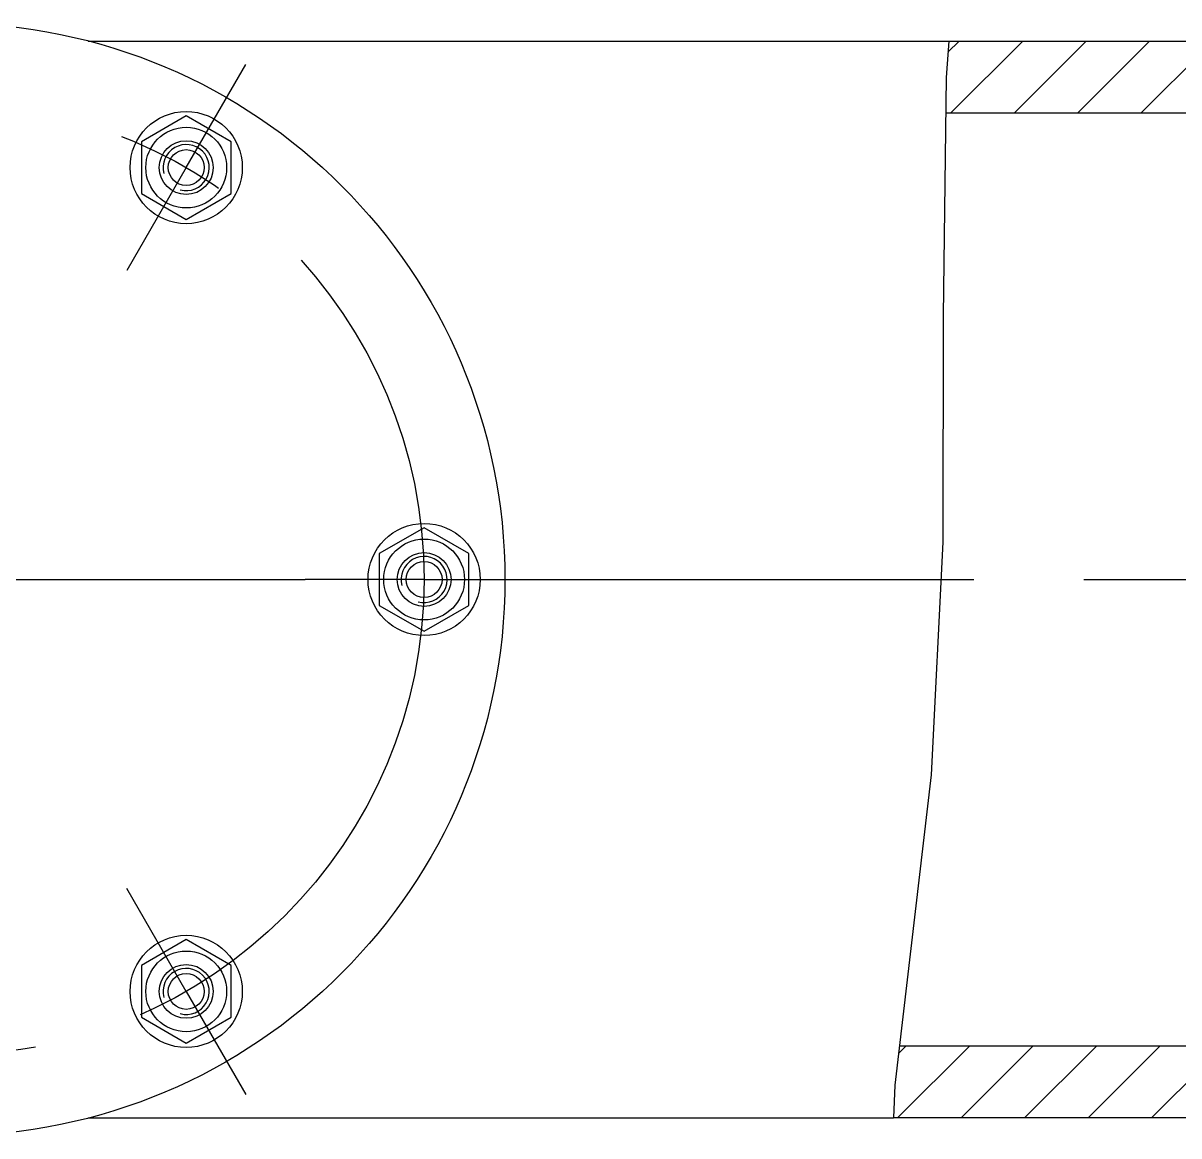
# Model space of a CAD drawing. Header units: millimetres. Extents: x 0 to 594, y 0 to 420.
# Drawn here: x 67.99 to 93.74, y 141.3 to 166.1 of the extents above; entities that cross this region are included whole.
import ezdxf

# ---------------------------------------------------------------- set-up
doc = ezdxf.new("R2010")
doc.units = ezdxf.units.MM
doc.header["$LTSCALE"] = 32.67
doc.linetypes.add('CENTER', pattern=[0.6, 0.375, -0.075, 0.075, -0.075])
doc.layers.get('0').update_dxf_attribs({"linetype": 'CONTINUOUS'})
for name, color, linetype in [('ALL_AXIS', 7, 'CONTINUOUS'), ('ALL_CHAMFER', 7, 'CONTINUOUS'), ('ALL_ROUND', 7, 'CONTINUOUS')]:
    doc.layers.add(name, color=color, linetype=linetype)

msp = doc.modelspace()

# ---------------------------------------------------------------- linework, layer by layer
at = {"color": 7, "linetype": 'Continuous'}
for p, q in [((88.6112, 165.7049), (88.5476, 164.8954)), ((88.6112, 165.7049), (127.0623, 165.7049)), ((88.5476, 164.8954), (88.484, 159.5789)), ((71.62, 164.0394), (70.62, 163.4621)), ((72.62, 163.4621), (71.62, 164.0394)), ((88.5381, 164.1049), (127.4763, 164.1049)), ((70.62, 163.4621), (70.62, 162.3074)), ((72.62, 162.3074), (72.62, 163.4621)), ((70.62, 162.3074), (71.62, 161.73)), ((71.62, 161.73), (72.62, 162.3074)), ((88.484, 159.5789), (88.4788, 154.5377)), ((76.92, 154.8596), (75.92, 154.2822)), ((77.92, 154.2822), (76.92, 154.8596)), ((88.4788, 154.5377), (88.2169, 149.3534)), ((75.92, 154.2822), (75.92, 153.1275)), ((77.92, 153.1275), (77.92, 154.2822)), ((75.92, 153.1275), (76.92, 152.5502)), ((76.92, 152.5502), (77.92, 153.1275)), ((88.2169, 149.3534), (87.4071, 142.4373)), ((71.62, 145.6797), (70.62, 145.1024)), ((72.62, 145.1024), (71.62, 145.6797)), ((70.62, 145.1024), (70.62, 143.9477)), ((72.62, 143.9477), (72.62, 145.1024)), ((70.62, 143.9477), (71.62, 143.3703)), ((71.62, 143.3703), (72.62, 143.9477)), ((125.1354, 143.3049), (87.5087, 143.3049)), ((87.4071, 142.4373), (87.3794, 141.7049)), ((124.7692, 141.7049), (87.3794, 141.7049))]:
    msp.add_line(p, q, dxfattribs=at)
at = {"color": 2, "linetype": 'Continuous'}
for p, q in [((88.5915, 165.4548), (88.8416, 165.7049)), ((88.6559, 164.1049), (90.2559, 165.7049)), ((90.0701, 164.1049), (91.6701, 165.7049)), ((91.4843, 164.1049), (93.0843, 165.7049)), ((92.8985, 164.1049), (94.4985, 165.7049)), ((87.4691, 141.7049), (89.0691, 143.3049)), ((87.4893, 143.1393), (87.6549, 143.3049)), ((88.8833, 141.7049), (90.4833, 143.3049)), ((90.2975, 141.7049), (91.8975, 143.3049)), ((91.7117, 141.7049), (93.3117, 143.3049)), ((93.1259, 141.7049), (94.7259, 143.3049))]:
    msp.add_line(p, q, dxfattribs=at)
at = {"color": 7, "linetype": 'Continuous'}
for centre in [(71.62, 162.8847), (76.92, 153.7049), (71.62, 144.525)]:
    msp.add_circle(centre, 0.9, dxfattribs=at)
at = {"color": 2, "linetype": 'Continuous'}
for centre in [(71.62, 162.8847), (76.92, 153.7049), (71.62, 144.525)]:
    msp.add_arc(centre, 0.5134, 255, 195, dxfattribs=at)
at = {"layer": 'ALL_AXIS', "color": 7, "linetype": 'CENTER'}
for p, q in [((71.62, 162.8847), (72.945, 165.1797)), ((71.62, 162.8847), (70.295, 160.5898)), ((66.32, 153.7049), (74.27, 153.7049)), ((76.92, 153.7049), (74.27, 153.7049)), ((76.92, 153.7049), (251.92, 153.7049)), ((71.62, 144.525), (70.295, 146.82)), ((71.62, 144.525), (72.945, 142.23))]:
    msp.add_line(p, q, dxfattribs=at)
at = {"layer": 'ALL_AXIS', "color": 7, "linetype": 'Continuous'}
for centre, radius in [((66.32, 153.7049), 12.4), ((71.62, 162.8847), 1.25), ((76.92, 153.7049), 1.25), ((71.62, 144.525), 1.25)]:
    msp.add_circle(centre, radius, dxfattribs=at)
at = {"layer": 'ALL_AXIS', "color": 7, "linetype": 'CENTER'}
msp.add_circle((66.32, 153.7049), 10.6, dxfattribs=at)
at = {"layer": 'ALL_CHAMFER', "color": 7, "linetype": 'Continuous'}
for centre, radius in [((71.62, 162.8847), 0.6), ((71.62, 162.8847), 0.4), ((76.92, 153.7049), 0.6), ((76.92, 153.7049), 0.4), ((71.62, 144.525), 0.6), ((71.62, 144.525), 0.4)]:
    msp.add_circle(centre, radius, dxfattribs=at)
at = {"layer": 'ALL_ROUND', "color": 7, "linetype": 'Continuous'}
for p, q in [((69.4328, 165.7049), (88.6112, 165.7049)), ((69.4328, 141.7049), (87.3794, 141.7049))]:
    msp.add_line(p, q, dxfattribs=at)

doc.saveas('drawing.dxf')
